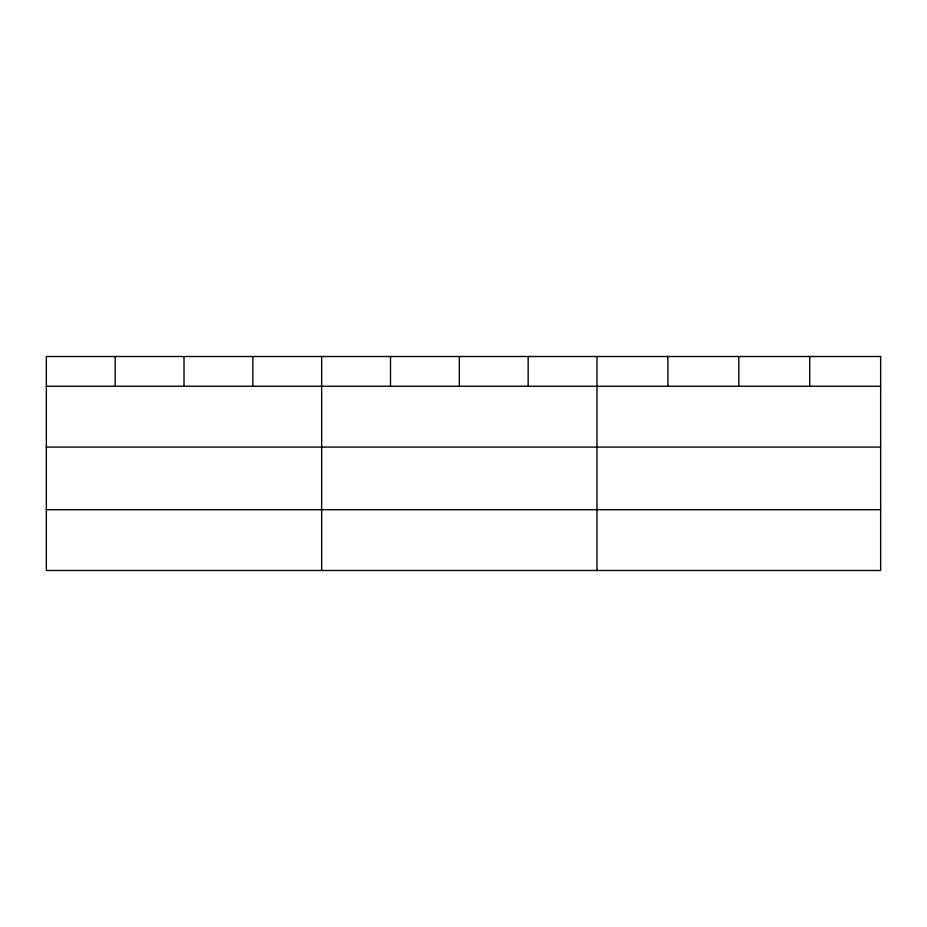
<?xml version="1.0" encoding="UTF-8"?>
<svg xmlns="http://www.w3.org/2000/svg" width="927" height="927" viewBox="0 0 927 927"><rect width="100%" height="100%" fill="white"/><g stroke="black" fill="none" stroke-linecap="round" stroke-linejoin="round"><path stroke-width="1.39" d="M46.35 386.269L880.65 386.269M46.35 447.069L880.65 447.069M46.35 509.711L880.65 509.711M809.734 356.501L809.734 386.269M738.819 356.501L738.819 386.269M667.903 356.501L667.903 386.269M596.988 356.501L596.988 570.499M528.158 356.501L528.158 386.269M459.328 356.501L459.328 386.269M390.499 356.501L390.499 386.269M321.669 356.501L321.669 570.499M252.839 356.501L252.839 386.269M184.01 356.501L184.01 386.269M115.18 356.501L115.18 386.269M880.65 356.501L46.35 356.501L46.35 570.499L880.65 570.499L880.65 356.501"/></g></svg>
